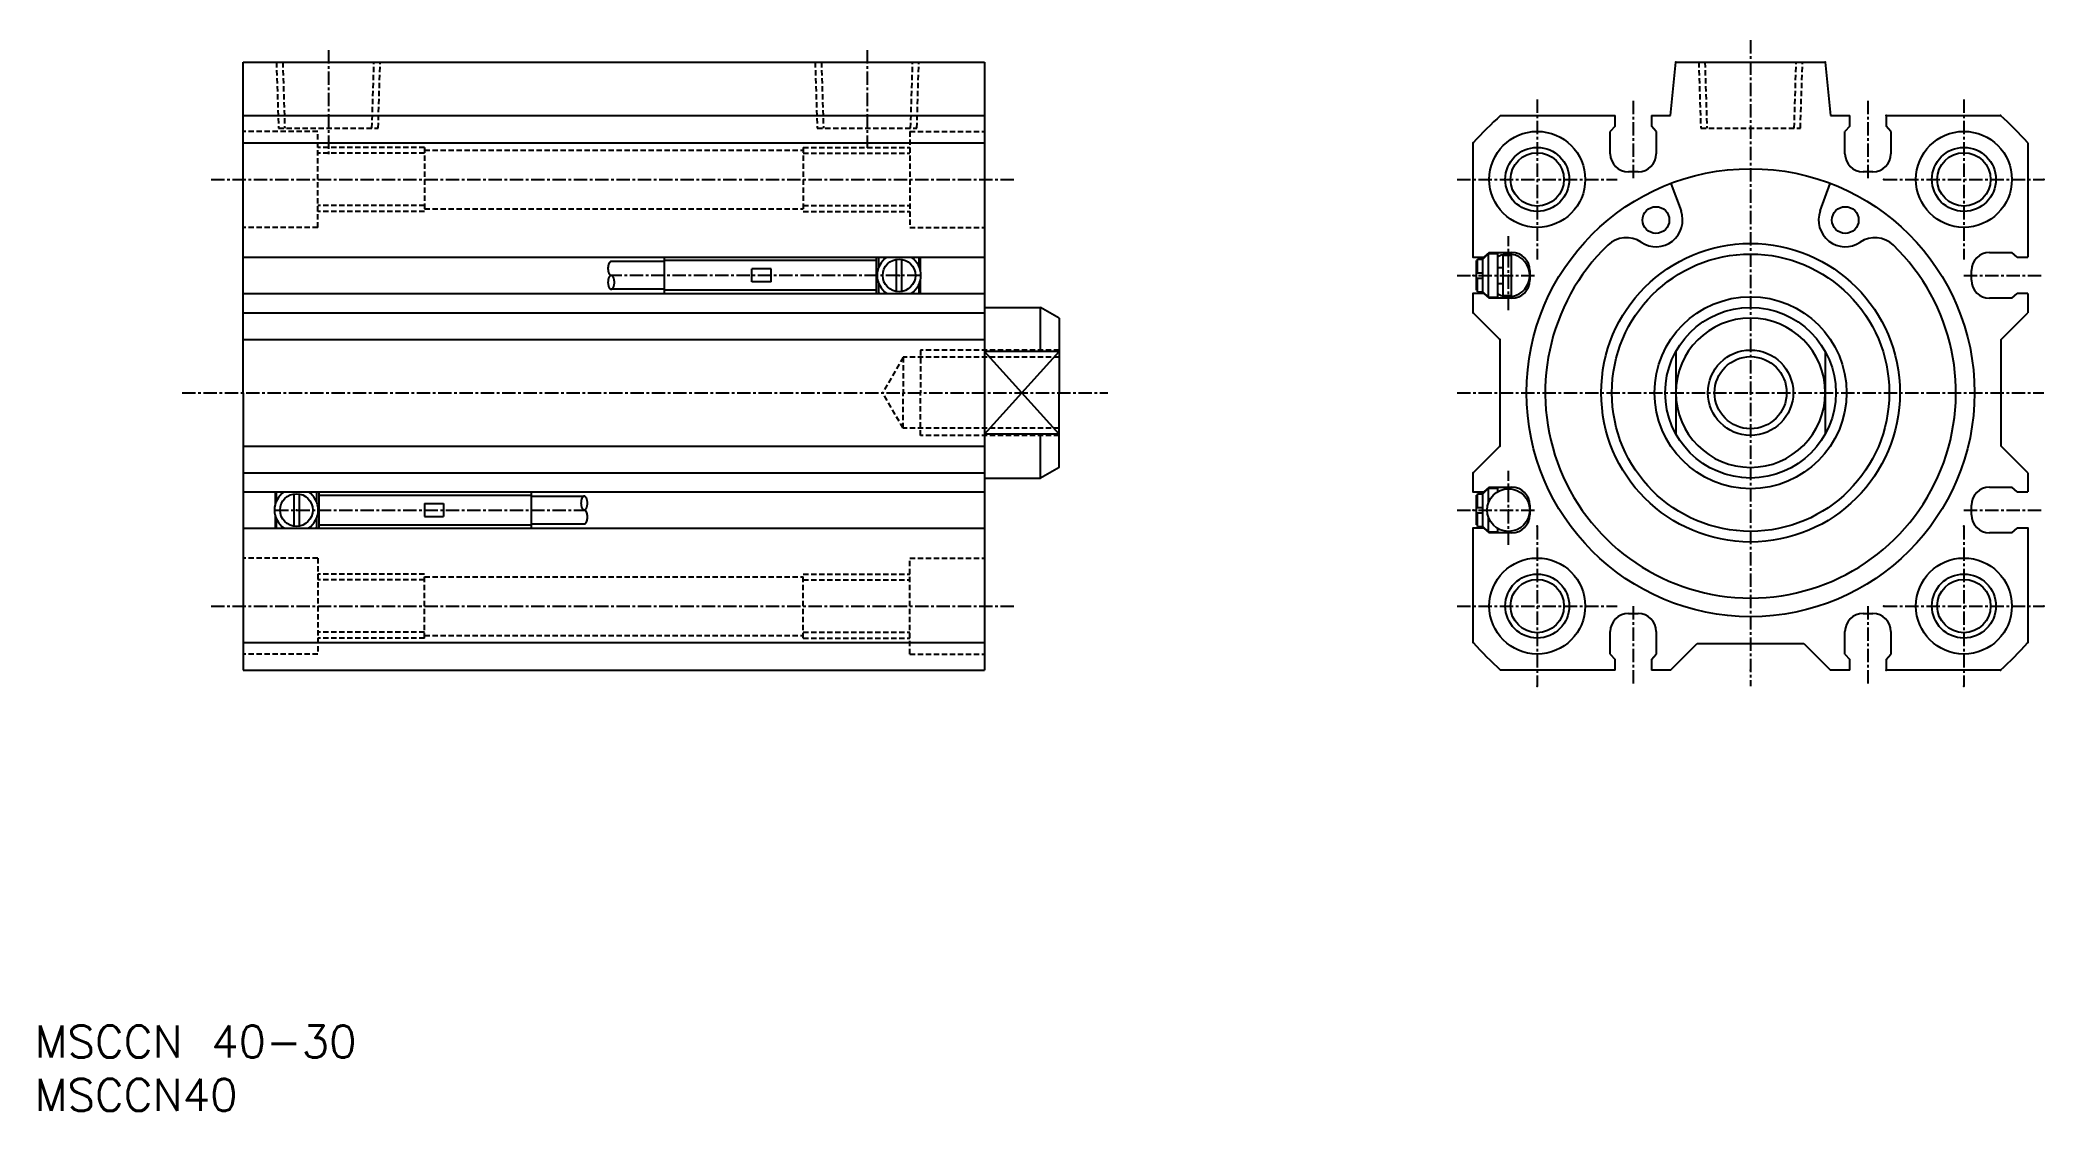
# Model space of a CAD drawing. Extents: x 1 to 188, y 0 to 100.
import ezdxf

# ---------------------------------------------------------------- set-up
doc = ezdxf.new("R2010")
doc.units = 0
doc.linetypes.add('CENTER', pattern=[2, 1.25, -0.25, 0.25, -0.25])
doc.linetypes.add('DASHED', pattern=[0.75, 0.5, -0.25])
doc.layers.get('0').update_dxf_attribs({"linetype": 'CONTINUOUS'})
doc.layers.add('CENTER', color=1, linetype='CENTER')
doc.styles.get("Standard").update_dxf_attribs({"font": 'txt.shx'})

# ---------------------------------------------------------------- blocks, each defined once
blk = doc.blocks.new('*U6')
at = {"color": 7, "linetype": 'CONTINUOUS'}
blk.add_text('MSCCN40', height=3, dxfattribs=at).set_placement((0, 0))
blk = doc.blocks.new('*U7')
at = {"color": 7, "linetype": 'CONTINUOUS'}
blk.add_text('MSCCN 40-30', height=3, dxfattribs=at).set_placement((0, 5))

msp = doc.modelspace()

# ---------------------------------------------------------------- linework, layer by layer
at = {"color": 7, "linetype": 'CONTINUOUS'}
for p, q in [((19.54, 98.34), (89.04, 98.34)), ((19.54, 67.34), (19.54, 98.34)), ((89.04, 98.34), (89.04, 41.34)), ((153.37, 93.34), (153.87, 98.34)), ((153.87, 98.34), (167.87, 98.34)), ((167.87, 98.34), (168.37, 93.34)), ((19.54, 93.34), (89.04, 93.34)), ((137.44, 93.34), (148.17, 93.34)), ((148.17, 92.34), (147.72, 91.84)), ((148.17, 92.34), (148.17, 93.34)), ((151.57, 93.34), (151.57, 92.34)), ((151.57, 93.34), (153.37, 93.34)), ((152.02, 91.84), (151.57, 92.34)), ((168.37, 93.34), (170.17, 93.34)), ((170.17, 92.34), (169.72, 91.84)), ((170.17, 92.34), (170.17, 93.34)), ((173.57, 93.34), (173.57, 92.34)), ((173.57, 93.34), (184.3, 93.34)), ((174.02, 91.84), (173.57, 92.34)), ((19.54, 90.77), (89.04, 90.77)), ((134.87, 80.04), (134.87, 90.77)), ((147.72, 89.74), (147.72, 91.84)), ((152.02, 91.84), (152.02, 89.74)), ((169.72, 89.74), (169.72, 91.84)), ((174.02, 91.84), (174.02, 89.74)), ((186.87, 90.77), (186.87, 80.04)), ((150.32, 88.04), (149.42, 88.04)), ((153.41, 86.97), (154.35, 84.38)), ((167.4, 84.38), (168.33, 86.97)), ((172.32, 88.04), (171.42, 88.04)), ((19.54, 80.04), (89.04, 80.04)), ((59.04, 79.64), (54.05, 79.64)), ((59.04, 76.64), (59.04, 80.04)), ((78.94, 79.74), (59.04, 79.74)), ((67.24, 77.74), (67.24, 78.94)), ((69.04, 78.94), (67.24, 78.94)), ((69.04, 77.74), (69.04, 78.94)), ((78.94, 76.64), (78.94, 80.04)), ((79.14, 79.11), (79.14, 79.94)), ((80.79, 76.83), (80.79, 79.85)), ((81.29, 76.83), (81.29, 79.85)), ((82.94, 79.11), (82.94, 79.94)), ((83.04, 78.79), (83.04, 80.04)), ((134.87, 80.04), (135.87, 80.04)), ((135.17, 76.94), (135.17, 79.74)), ((135.17, 79.74), (135.27, 79.74)), ((135.27, 79.87), (135.77, 79.87)), ((135.27, 78.59), (135.27, 79.87)), ((135.77, 79.87), (136.29, 80.39)), ((135.77, 76.81), (135.77, 79.87)), ((136.37, 80.49), (135.87, 80.04)), ((136.29, 80.39), (137.17, 80.39)), ((136.29, 76.29), (136.29, 80.39)), ((136.37, 80.49), (138.47, 80.49)), ((137.17, 76.29), (137.17, 80.39)), ((137.17, 79.09), (137.67, 79.09)), ((137.67, 76.44), (137.67, 80.24)), ((137.67, 80.24), (138.47, 80.24)), ((138.47, 76.36), (138.47, 80.32)), ((183.27, 80.49), (185.37, 80.49)), ((185.87, 80.04), (185.37, 80.49)), ((185.87, 80.04), (186.87, 80.04)), ((59.04, 77.04), (54.05, 77.04)), ((69.04, 77.74), (67.24, 77.74)), ((79.14, 76.74), (79.14, 77.57)), ((82.94, 76.74), (82.94, 77.57)), ((83.04, 76.64), (83.04, 77.89)), ((135.27, 78.59), (135.77, 78.59)), ((135.27, 76.81), (135.27, 78.09)), ((135.27, 78.09), (135.77, 78.09)), ((137.17, 77.59), (137.67, 77.59)), ((140.17, 78.79), (140.17, 77.89)), ((181.57, 77.89), (181.57, 78.79)), ((19.54, 76.64), (89.04, 76.64)), ((78.94, 76.94), (59.04, 76.94)), ((89.04, 75.34), (94.31, 75.34)), ((94.31, 71.21), (94.31, 75.34)), ((96.04, 74.34), (94.31, 75.34)), ((135.87, 76.64), (134.87, 76.64)), ((134.87, 74.84), (134.87, 76.64)), ((135.17, 76.94), (135.27, 76.94)), ((135.27, 76.81), (135.77, 76.81)), ((136.29, 76.29), (135.77, 76.81)), ((135.87, 76.64), (136.37, 76.19)), ((136.29, 76.29), (137.17, 76.29)), ((138.47, 76.19), (136.37, 76.19)), ((137.67, 76.44), (138.47, 76.44)), ((185.37, 76.19), (183.27, 76.19)), ((185.37, 76.19), (185.87, 76.64)), ((186.87, 76.64), (185.87, 76.64)), ((186.87, 76.64), (186.87, 74.84)), ((19.54, 74.84), (89.04, 74.84)), ((96.04, 74.34), (96.04, 67.34)), ((134.87, 74.84), (137.37, 72.34)), ((184.37, 72.34), (186.87, 74.84)), ((19.54, 72.34), (89.04, 72.34)), ((137.37, 72.34), (137.37, 62.34)), ((184.37, 62.34), (184.37, 72.34)), ((96.04, 71.21), (89.04, 71.21)), ((89.04, 63.46), (96.04, 71.21)), ((96.04, 63.46), (89.04, 71.21)), ((153.87, 71.21), (153.87, 63.46)), ((167.87, 71.21), (167.87, 63.46)), ((19.54, 67.34), (19.54, 41.34)), ((96.04, 60.34), (96.04, 67.34)), ((19.54, 62.34), (89.04, 62.34)), ((96.04, 63.46), (89.04, 63.46)), ((94.31, 59.34), (94.31, 63.46)), ((137.37, 62.34), (134.87, 59.84)), ((186.87, 59.84), (184.37, 62.34)), ((96.04, 60.34), (94.31, 59.34)), ((19.54, 59.84), (89.04, 59.84)), ((89.04, 59.34), (94.31, 59.34)), ((134.87, 58.04), (134.87, 59.84)), ((135.77, 57.87), (136.29, 58.39)), ((136.37, 58.49), (135.87, 58.04)), ((136.29, 58.39), (137.17, 58.39)), ((136.29, 57.02), (136.29, 58.39)), ((136.37, 58.49), (138.47, 58.49)), ((137.17, 58.07), (137.17, 58.39)), ((183.27, 58.49), (185.37, 58.49)), ((185.87, 58.04), (185.37, 58.49)), ((186.87, 59.84), (186.87, 58.04)), ((19.54, 58.04), (89.04, 58.04)), ((22.54, 58.04), (22.54, 56.79)), ((22.64, 57.94), (22.64, 57.11)), ((24.29, 57.85), (24.29, 54.83)), ((24.79, 57.85), (24.79, 54.83)), ((26.44, 57.94), (26.44, 57.11)), ((26.64, 58.04), (26.64, 54.64)), ((26.64, 57.74), (46.54, 57.74)), ((36.54, 56.94), (36.54, 55.74)), ((36.54, 56.94), (38.34, 56.94)), ((38.34, 56.94), (38.34, 55.74)), ((46.54, 58.04), (46.54, 54.64)), ((46.54, 57.64), (51.52, 57.64)), ((134.87, 58.04), (135.87, 58.04)), ((135.17, 54.94), (135.17, 57.74)), ((135.17, 57.74), (135.27, 57.74)), ((135.27, 57.87), (135.77, 57.87)), ((135.27, 56.59), (135.27, 57.87)), ((135.27, 56.59), (135.77, 56.59)), ((135.77, 54.81), (135.77, 57.87)), ((140.17, 56.79), (140.17, 55.89)), ((181.57, 55.89), (181.57, 56.79)), ((185.87, 58.04), (186.87, 58.04)), ((19.54, 54.64), (89.04, 54.64)), ((22.54, 55.89), (22.54, 54.64)), ((22.64, 55.57), (22.64, 54.74)), ((26.44, 55.57), (26.44, 54.74)), ((26.64, 54.94), (46.54, 54.94)), ((36.54, 55.74), (38.34, 55.74)), ((46.54, 55.04), (51.52, 55.04)), ((134.87, 43.91), (134.87, 54.64)), ((135.87, 54.64), (134.87, 54.64)), ((135.17, 54.94), (135.27, 54.94)), ((135.27, 54.81), (135.27, 56.09)), ((135.27, 56.09), (135.77, 56.09)), ((135.27, 54.81), (135.77, 54.81)), ((136.29, 54.29), (135.77, 54.81)), ((135.87, 54.64), (136.37, 54.19)), ((136.29, 54.29), (136.29, 55.66)), ((137.17, 54.29), (137.17, 54.61)), ((185.37, 54.19), (185.87, 54.64)), ((186.87, 54.64), (185.87, 54.64)), ((186.87, 54.64), (186.87, 43.91)), ((136.29, 54.29), (137.17, 54.29)), ((138.47, 54.19), (136.37, 54.19)), ((185.37, 54.19), (183.27, 54.19)), ((149.42, 46.64), (150.32, 46.64)), ((171.42, 46.64), (172.32, 46.64)), ((19.54, 43.91), (89.04, 43.91)), ((147.72, 42.84), (147.72, 44.94)), ((152.02, 44.94), (152.02, 42.84)), ((153.37, 41.34), (155.87, 43.84)), ((155.87, 43.84), (165.87, 43.84)), ((165.87, 43.84), (168.37, 41.34)), ((169.72, 42.84), (169.72, 44.94)), ((174.02, 44.94), (174.02, 42.84)), ((19.54, 41.34), (89.04, 41.34)), ((148.17, 41.34), (137.44, 41.34)), ((147.72, 42.84), (148.17, 42.34)), ((148.17, 41.34), (148.17, 42.34)), ((151.57, 42.34), (152.02, 42.84)), ((151.57, 42.34), (151.57, 41.34)), ((153.37, 41.34), (151.57, 41.34)), ((170.17, 41.34), (168.37, 41.34)), ((169.72, 42.84), (170.17, 42.34)), ((170.17, 41.34), (170.17, 42.34)), ((173.57, 42.34), (174.02, 42.84)), ((173.57, 42.34), (173.57, 41.34)), ((184.3, 41.34), (173.57, 41.34))]:
    msp.add_line(p, q, dxfattribs=at)
at = {"color": 3, "linetype": 'DASHED'}
for p, q in [((22.67, 98.34), (22.87, 92.14)), ((23.26, 98.34), (23.45, 92.14)), ((31.63, 92.14), (31.82, 98.34)), ((32.21, 92.14), (32.4, 98.34)), ((73.17, 98.34), (73.37, 92.14)), ((73.76, 98.34), (73.95, 92.14)), ((82.13, 92.14), (82.32, 98.34)), ((82.71, 92.14), (82.9, 98.34)), ((156.01, 98.34), (156.2, 92.14)), ((156.59, 98.34), (156.78, 92.14)), ((164.96, 92.14), (165.15, 98.34)), ((165.54, 92.14), (165.74, 98.34)), ((22.87, 92.14), (32.21, 92.14)), ((73.37, 92.14), (82.71, 92.14)), ((156.2, 92.14), (165.54, 92.14)), ((26.54, 91.84), (19.54, 91.84)), ((26.54, 82.84), (26.54, 91.84)), ((36.54, 90.34), (26.54, 90.34)), ((36.54, 90.34), (36.54, 84.34)), ((72.04, 90.34), (72.04, 84.34)), ((72.04, 90.34), (82.04, 90.34)), ((82.04, 91.84), (82.04, 82.84)), ((82.04, 91.84), (89.04, 91.84)), ((36.54, 89.8), (26.54, 89.8)), ((36.54, 90.09), (72.04, 90.09)), ((72.04, 89.8), (82.04, 89.8)), ((36.54, 84.88), (26.54, 84.88)), ((36.54, 84.59), (72.04, 84.59)), ((72.04, 84.88), (82.04, 84.88)), ((26.54, 82.84), (19.54, 82.84)), ((36.54, 84.34), (26.54, 84.34)), ((72.04, 84.34), (82.04, 84.34)), ((82.04, 82.84), (89.04, 82.84)), ((81.44, 70.66), (79.52, 67.34)), ((96.04, 70.66), (81.44, 70.66)), ((81.44, 70.66), (81.44, 67.34)), ((83.04, 71.34), (83.04, 67.34)), ((96.04, 71.34), (83.04, 71.34)), ((81.44, 64.01), (79.52, 67.34)), ((81.44, 64.01), (81.44, 67.34)), ((83.04, 63.34), (83.04, 67.34)), ((96.04, 64.01), (81.44, 64.01)), ((96.04, 63.34), (83.04, 63.34)), ((26.54, 51.84), (19.54, 51.84)), ((26.54, 51.84), (26.54, 42.84)), ((82.04, 51.84), (89.04, 51.84)), ((82.04, 42.84), (82.04, 51.84)), ((36.54, 50.34), (26.54, 50.34)), ((36.54, 49.8), (26.54, 49.8)), ((36.54, 44.34), (36.54, 50.34)), ((36.54, 50.09), (72.04, 50.09)), ((72.04, 44.34), (72.04, 50.34)), ((72.04, 50.34), (82.04, 50.34)), ((72.04, 49.8), (82.04, 49.8)), ((36.54, 44.88), (26.54, 44.88)), ((36.54, 44.34), (26.54, 44.34)), ((36.54, 44.59), (72.04, 44.59)), ((72.04, 44.88), (82.04, 44.88)), ((72.04, 44.34), (82.04, 44.34)), ((26.54, 42.84), (19.54, 42.84)), ((82.04, 42.84), (89.04, 42.84))]:
    msp.add_line(p, q, dxfattribs=at)
at = {"color": 7, "linetype": 'CONTINUOUS'}
for points in [[(54.05, 79.64, 0), (54.05, 79.64, 0), (54.04, 79.64, 0), (54.03, 79.64, 0), (54.02, 79.63, 0), (54.02, 79.63, 0), (54.01, 79.63, 0), (54, 79.63, 0), (53.99, 79.63, 0), (53.99, 79.62, 0), (53.98, 79.62, 0), (53.97, 79.61, 0), (53.97, 79.61, 0), (53.96, 79.61, 0), (53.95, 79.6, 0), (53.94, 79.59, 0), (53.94, 79.59, 0), (53.93, 79.58, 0), (53.92, 79.58, 0), (53.92, 79.57, 0), (53.91, 79.56, 0), (53.9, 79.55, 0), (53.9, 79.55, 0), (53.89, 79.54, 0), (53.89, 79.53, 0), (53.88, 79.52, 0), (53.87, 79.51, 0), (53.87, 79.5, 0), (53.86, 79.49, 0), (53.86, 79.48, 0), (53.85, 79.47, 0), (53.85, 79.46, 0), (53.84, 79.45, 0), (53.84, 79.44, 0), (53.83, 79.42, 0), (53.83, 79.41, 0), (53.82, 79.4, 0), (53.82, 79.39, 0), (53.81, 79.38, 0), (53.81, 79.36, 0), (53.8, 79.35, 0), (53.8, 79.34, 0), (53.8, 79.32, 0), (53.79, 79.31, 0), (53.79, 79.29, 0), (53.78, 79.28, 0), (53.78, 79.27, 0), (53.78, 79.25, 0), (53.78, 79.24, 0), (53.77, 79.22, 0), (53.77, 79.21, 0), (53.77, 79.19, 0), (53.77, 79.18, 0), (53.76, 79.16, 0), (53.76, 79.15, 0), (53.76, 79.13, 0), (53.76, 79.11, 0), (53.76, 79.1, 0), (53.76, 79.08, 0), (53.75, 79.07, 0), (53.75, 79.05, 0), (53.75, 79.04, 0), (53.75, 79.02, 0), (53.75, 79, 0), (53.75, 78.99, 0), (53.75, 78.97, 0), (53.75, 78.96, 0), (53.75, 78.94, 0), (53.75, 78.92, 0), (53.75, 78.91, 0), (53.76, 78.89, 0), (53.76, 78.88, 0), (53.76, 78.86, 0), (53.76, 78.85, 0), (53.76, 78.83, 0), (53.76, 78.81, 0), (53.77, 78.8, 0), (53.77, 78.78, 0), (53.77, 78.77, 0), (53.77, 78.75, 0), (53.78, 78.74, 0), (53.78, 78.72, 0), (53.78, 78.71, 0), (53.78, 78.7, 0), (53.79, 78.68, 0), (53.79, 78.67, 0), (53.8, 78.65, 0), (53.8, 78.64, 0), (53.8, 78.63, 0), (53.81, 78.61, 0), (53.81, 78.6, 0), (53.82, 78.59, 0), (53.82, 78.58, 0), (53.83, 78.56, 0), (53.83, 78.55, 0), (53.84, 78.54, 0), (53.84, 78.53, 0), (53.85, 78.52, 0), (53.85, 78.51, 0), (53.86, 78.5, 0), (53.86, 78.49, 0), (53.87, 78.48, 0), (53.87, 78.47, 0), (53.88, 78.46, 0), (53.89, 78.45, 0), (53.89, 78.44, 0), (53.9, 78.43, 0), (53.9, 78.42, 0), (53.91, 78.41, 0), (53.92, 78.41, 0), (53.92, 78.4, 0), (53.93, 78.39, 0), (53.94, 78.39, 0), (53.94, 78.38, 0), (53.95, 78.38, 0), (53.96, 78.37, 0), (53.97, 78.37, 0), (53.97, 78.36, 0), (53.98, 78.36, 0), (53.99, 78.35, 0), (53.99, 78.35, 0), (54, 78.35, 0), (54.01, 78.35, 0), (54.02, 78.34, 0), (54.02, 78.34, 0), (54.03, 78.34, 0), (54.04, 78.34, 0), (54.05, 78.34, 0), (54.05, 78.34, 0)], [(54.05, 77.04, 0), (54.07, 77.04, 0), (54.08, 77.04, 0), (54.1, 77.05, 0), (54.11, 77.05, 0), (54.13, 77.06, 0), (54.14, 77.07, 0), (54.15, 77.08, 0), (54.17, 77.09, 0), (54.18, 77.1, 0), (54.19, 77.11, 0), (54.21, 77.13, 0), (54.22, 77.15, 0), (54.23, 77.17, 0), (54.24, 77.19, 0), (54.25, 77.21, 0), (54.26, 77.23, 0), (54.27, 77.25, 0), (54.28, 77.28, 0), (54.29, 77.3, 0), (54.3, 77.33, 0), (54.31, 77.35, 0), (54.32, 77.38, 0), (54.32, 77.41, 0), (54.33, 77.44, 0), (54.33, 77.47, 0), (54.34, 77.5, 0), (54.34, 77.53, 0), (54.35, 77.56, 0), (54.35, 77.59, 0), (54.35, 77.62, 0), (54.35, 77.66, 0), (54.35, 77.69, 0), (54.35, 77.72, 0), (54.35, 77.75, 0), (54.35, 77.78, 0), (54.35, 77.81, 0), (54.34, 77.85, 0), (54.34, 77.88, 0), (54.33, 77.91, 0), (54.33, 77.94, 0), (54.32, 77.97, 0), (54.32, 77.99, 0), (54.31, 78.02, 0), (54.3, 78.05, 0), (54.29, 78.08, 0), (54.28, 78.1, 0), (54.27, 78.12, 0), (54.26, 78.15, 0), (54.25, 78.17, 0), (54.24, 78.19, 0), (54.23, 78.21, 0), (54.22, 78.23, 0), (54.21, 78.25, 0), (54.19, 78.26, 0), (54.18, 78.28, 0), (54.17, 78.29, 0), (54.15, 78.3, 0), (54.14, 78.31, 0), (54.13, 78.32, 0), (54.11, 78.33, 0), (54.1, 78.33, 0), (54.08, 78.33, 0), (54.07, 78.34, 0), (54.05, 78.34, 0), (54.04, 78.34, 0), (54.02, 78.33, 0), (54.01, 78.33, 0), (53.99, 78.33, 0), (53.98, 78.32, 0), (53.97, 78.31, 0), (53.95, 78.3, 0), (53.94, 78.29, 0), (53.92, 78.28, 0), (53.91, 78.26, 0), (53.9, 78.25, 0), (53.89, 78.23, 0), (53.87, 78.21, 0), (53.86, 78.19, 0), (53.85, 78.17, 0), (53.84, 78.15, 0), (53.83, 78.12, 0), (53.82, 78.1, 0), (53.81, 78.08, 0), (53.8, 78.05, 0), (53.8, 78.02, 0), (53.79, 77.99, 0), (53.78, 77.97, 0), (53.78, 77.94, 0), (53.77, 77.91, 0), (53.77, 77.88, 0), (53.76, 77.85, 0), (53.76, 77.81, 0), (53.76, 77.78, 0), (53.75, 77.75, 0), (53.75, 77.72, 0), (53.75, 77.69, 0), (53.75, 77.66, 0), (53.75, 77.62, 0), (53.76, 77.59, 0), (53.76, 77.56, 0), (53.76, 77.53, 0), (53.77, 77.5, 0), (53.77, 77.47, 0), (53.78, 77.44, 0), (53.78, 77.41, 0), (53.79, 77.38, 0), (53.8, 77.35, 0), (53.8, 77.33, 0), (53.81, 77.3, 0), (53.82, 77.28, 0), (53.83, 77.25, 0), (53.84, 77.23, 0), (53.85, 77.21, 0), (53.86, 77.19, 0), (53.87, 77.17, 0), (53.89, 77.15, 0), (53.9, 77.13, 0), (53.91, 77.11, 0), (53.92, 77.1, 0), (53.94, 77.09, 0), (53.95, 77.08, 0), (53.97, 77.07, 0), (53.98, 77.06, 0), (53.99, 77.05, 0), (54.01, 77.05, 0), (54.02, 77.04, 0), (54.04, 77.04, 0), (54.05, 77.04, 0)], [(51.52, 57.64, 0), (51.51, 57.64, 0), (51.49, 57.63, 0), (51.48, 57.63, 0), (51.47, 57.63, 0), (51.45, 57.62, 0), (51.44, 57.61, 0), (51.42, 57.6, 0), (51.41, 57.59, 0), (51.4, 57.58, 0), (51.38, 57.56, 0), (51.37, 57.55, 0), (51.36, 57.53, 0), (51.35, 57.51, 0), (51.33, 57.49, 0), (51.32, 57.47, 0), (51.31, 57.45, 0), (51.3, 57.42, 0), (51.29, 57.4, 0), (51.28, 57.38, 0), (51.27, 57.35, 0), (51.27, 57.32, 0), (51.26, 57.29, 0), (51.25, 57.27, 0), (51.25, 57.24, 0), (51.24, 57.21, 0), (51.24, 57.18, 0), (51.23, 57.15, 0), (51.23, 57.11, 0), (51.23, 57.08, 0), (51.23, 57.05, 0), (51.22, 57.02, 0), (51.22, 56.99, 0), (51.22, 56.96, 0), (51.23, 56.92, 0), (51.23, 56.89, 0), (51.23, 56.86, 0), (51.23, 56.83, 0), (51.24, 56.8, 0), (51.24, 56.77, 0), (51.25, 56.74, 0), (51.25, 56.71, 0), (51.26, 56.68, 0), (51.27, 56.65, 0), (51.27, 56.63, 0), (51.28, 56.6, 0), (51.29, 56.58, 0), (51.3, 56.55, 0), (51.31, 56.53, 0), (51.32, 56.51, 0), (51.33, 56.49, 0), (51.35, 56.47, 0), (51.36, 56.45, 0), (51.37, 56.43, 0), (51.38, 56.41, 0), (51.4, 56.4, 0), (51.41, 56.39, 0), (51.42, 56.38, 0), (51.44, 56.37, 0), (51.45, 56.36, 0), (51.47, 56.35, 0), (51.48, 56.35, 0), (51.49, 56.34, 0), (51.51, 56.34, 0), (51.52, 56.34, 0), (51.54, 56.34, 0), (51.55, 56.34, 0), (51.57, 56.35, 0), (51.58, 56.35, 0), (51.6, 56.36, 0), (51.61, 56.37, 0), (51.63, 56.38, 0), (51.64, 56.39, 0), (51.65, 56.4, 0), (51.67, 56.41, 0), (51.68, 56.43, 0), (51.69, 56.45, 0), (51.7, 56.47, 0), (51.71, 56.49, 0), (51.73, 56.51, 0), (51.74, 56.53, 0), (51.75, 56.55, 0), (51.76, 56.58, 0), (51.76, 56.6, 0), (51.77, 56.63, 0), (51.78, 56.65, 0), (51.79, 56.68, 0), (51.8, 56.71, 0), (51.8, 56.74, 0), (51.81, 56.77, 0), (51.81, 56.8, 0), (51.82, 56.83, 0), (51.82, 56.86, 0), (51.82, 56.89, 0), (51.82, 56.92, 0), (51.82, 56.96, 0), (51.82, 56.99, 0), (51.82, 57.02, 0), (51.82, 57.05, 0), (51.82, 57.08, 0), (51.82, 57.11, 0), (51.82, 57.15, 0), (51.81, 57.18, 0), (51.81, 57.21, 0), (51.8, 57.24, 0), (51.8, 57.27, 0), (51.79, 57.29, 0), (51.78, 57.32, 0), (51.77, 57.35, 0), (51.76, 57.38, 0), (51.76, 57.4, 0), (51.75, 57.42, 0), (51.74, 57.45, 0), (51.73, 57.47, 0), (51.71, 57.49, 0), (51.7, 57.51, 0), (51.69, 57.53, 0), (51.68, 57.55, 0), (51.67, 57.56, 0), (51.65, 57.58, 0), (51.64, 57.59, 0), (51.63, 57.6, 0), (51.61, 57.61, 0), (51.6, 57.62, 0), (51.58, 57.63, 0), (51.57, 57.63, 0), (51.55, 57.63, 0), (51.54, 57.64, 0), (51.52, 57.64, 0)], [(51.52, 55.04, 0), (51.53, 55.04, 0), (51.54, 55.04, 0), (51.55, 55.04, 0), (51.55, 55.04, 0), (51.56, 55.04, 0), (51.57, 55.05, 0), (51.58, 55.05, 0), (51.58, 55.05, 0), (51.59, 55.05, 0), (51.6, 55.06, 0), (51.6, 55.06, 0), (51.61, 55.07, 0), (51.62, 55.07, 0), (51.63, 55.08, 0), (51.63, 55.08, 0), (51.64, 55.09, 0), (51.65, 55.09, 0), (51.65, 55.1, 0), (51.66, 55.11, 0), (51.67, 55.11, 0), (51.67, 55.12, 0), (51.68, 55.13, 0), (51.68, 55.14, 0), (51.69, 55.15, 0), (51.7, 55.16, 0), (51.7, 55.17, 0), (51.71, 55.18, 0), (51.71, 55.19, 0), (51.72, 55.2, 0), (51.73, 55.21, 0), (51.73, 55.22, 0), (51.74, 55.23, 0), (51.74, 55.24, 0), (51.75, 55.25, 0), (51.75, 55.26, 0), (51.76, 55.28, 0), (51.76, 55.29, 0), (51.76, 55.3, 0), (51.77, 55.31, 0), (51.77, 55.33, 0), (51.78, 55.34, 0), (51.78, 55.35, 0), (51.79, 55.37, 0), (51.79, 55.38, 0), (51.79, 55.4, 0), (51.8, 55.41, 0), (51.8, 55.42, 0), (51.8, 55.44, 0), (51.8, 55.45, 0), (51.81, 55.47, 0), (51.81, 55.48, 0), (51.81, 55.5, 0), (51.81, 55.51, 0), (51.82, 55.53, 0), (51.82, 55.55, 0), (51.82, 55.56, 0), (51.82, 55.58, 0), (51.82, 55.59, 0), (51.82, 55.61, 0), (51.82, 55.62, 0), (51.82, 55.64, 0), (51.82, 55.66, 0), (51.82, 55.67, 0), (51.82, 55.69, 0), (51.82, 55.7, 0), (51.82, 55.72, 0), (51.82, 55.74, 0), (51.82, 55.75, 0), (51.82, 55.77, 0), (51.82, 55.78, 0), (51.82, 55.8, 0), (51.82, 55.81, 0), (51.82, 55.83, 0), (51.82, 55.85, 0), (51.81, 55.86, 0), (51.81, 55.88, 0), (51.81, 55.89, 0), (51.81, 55.91, 0), (51.8, 55.92, 0), (51.8, 55.94, 0), (51.8, 55.95, 0), (51.8, 55.97, 0), (51.79, 55.98, 0), (51.79, 55.99, 0), (51.79, 56.01, 0), (51.78, 56.02, 0), (51.78, 56.04, 0), (51.77, 56.05, 0), (51.77, 56.06, 0), (51.76, 56.08, 0), (51.76, 56.09, 0), (51.76, 56.1, 0), (51.75, 56.11, 0), (51.75, 56.12, 0), (51.74, 56.14, 0), (51.74, 56.15, 0), (51.73, 56.16, 0), (51.73, 56.17, 0), (51.72, 56.18, 0), (51.71, 56.19, 0), (51.71, 56.2, 0), (51.7, 56.21, 0), (51.7, 56.22, 0), (51.69, 56.23, 0), (51.68, 56.24, 0), (51.68, 56.25, 0), (51.67, 56.25, 0), (51.67, 56.26, 0), (51.66, 56.27, 0), (51.65, 56.28, 0), (51.65, 56.28, 0), (51.64, 56.29, 0), (51.63, 56.29, 0), (51.63, 56.3, 0), (51.62, 56.31, 0), (51.61, 56.31, 0), (51.6, 56.31, 0), (51.6, 56.32, 0), (51.59, 56.32, 0), (51.58, 56.33, 0), (51.58, 56.33, 0), (51.57, 56.33, 0), (51.56, 56.33, 0), (51.55, 56.33, 0), (51.55, 56.34, 0), (51.54, 56.34, 0), (51.53, 56.34, 0), (51.52, 56.34, 0)]]:
    msp.add_polyline3d(points, dxfattribs=at)
for centre, radius in [((140.87, 87.34), 4.5), ((180.87, 87.34), 4.5), ((140.87, 87.34), 2.5), ((160.87, 67.34), 21), ((180.87, 87.34), 2.5), ((152, 83.53), 1.25), ((169.75, 83.53), 1.25), ((160.87, 67.34), 14), ((81.04, 78.34), 1.53), ((160.87, 67.34), 13), ((160.87, 67.34), 9), ((160.87, 67.34), 8), ((160.87, 67.34), 3.38), ((138.17, 56.34), 2), ((24.54, 56.34), 1.53), ((140.87, 47.34), 4.5), ((180.87, 47.34), 4.5), ((140.87, 47.34), 2.5), ((180.87, 47.34), 2.5)]:
    msp.add_circle(centre, radius, dxfattribs=at)
at = {"color": 3, "linetype": 'CONTINUOUS'}
for centre, radius in [((140.87, 87.34), 3), ((180.87, 87.34), 3), ((160.87, 67.34), 4), ((140.87, 47.34), 3), ((180.87, 47.34), 3)]:
    msp.add_circle(centre, radius, dxfattribs=at)
at = {"color": 7, "linetype": 'CONTINUOUS'}
for centre, radius, start, end in [((160.87, 67.34), 35, 132.0246, 137.9754), ((160.87, 67.34), 35, 42.0246, 47.9754), ((149.42, 89.74), 1.7, 180, 270), ((150.32, 89.74), 1.7, 270, 0), ((171.42, 89.74), 1.7, 180, 270), ((172.32, 89.74), 1.7, 270, 0), ((152, 83.53), 2.5, 236.293, 19.8769), ((169.75, 83.53), 2.5, 160.1231, 303.707), ((160.87, 67.34), 19.25, 134.0672, 45.9328), ((149.22, 79.37), 2.5, 56.293, 134.0672), ((172.52, 79.37), 2.5, 45.9328, 123.707), ((81.04, 78.34), 2.05, 123.9762, 236.0234), ((79.44, 79.94), 0.3, 160.5278, 180), ((81.04, 78.34), 2.05, 303.9765, 56.0238), ((82.64, 79.94), 0.3, 0, 19.4724), ((138.17, 78.34), 2, 239.9999, 120.0001), ((138.47, 78.79), 1.7, 0, 90), ((183.27, 78.79), 1.7, 90, 180), ((138.47, 77.89), 1.7, 270, 0), ((183.27, 77.89), 1.7, 180, 270), ((79.44, 76.74), 0.3, 180, 199.4708), ((82.64, 76.74), 0.3, 340.5293, 0), ((160.87, 67.34), 7, 0, 180), ((160.87, 67.34), 7, 180, 0), ((138.47, 56.79), 1.7, 0, 90), ((183.27, 56.79), 1.7, 90, 180), ((24.54, 56.34), 2.05, 123.9765, 236.0238), ((22.94, 57.94), 0.3, 160.5293, 180), ((24.54, 56.34), 2.05, 303.9762, 56.0234), ((26.14, 57.94), 0.3, 0, 19.4708), ((22.94, 54.74), 0.3, 180, 199.4724), ((26.14, 54.74), 0.3, 340.5278, 360), ((138.47, 55.89), 1.7, 270, 0), ((183.27, 55.89), 1.7, 180, 270), ((149.42, 44.94), 1.7, 90, 180), ((150.32, 44.94), 1.7, 0, 90), ((171.42, 44.94), 1.7, 90, 180), ((172.32, 44.94), 1.7, 0, 90), ((160.87, 67.34), 35, 222.0246, 227.9754), ((160.87, 67.34), 35, 312.0246, 317.9754)]:
    msp.add_arc(centre, radius, start, end, dxfattribs=at)
for p in [(153.87, 98.34), (167.87, 98.34), (173.57, 93.34), (184.3, 93.34), (134.87, 90.77), (173.37, 87.34), (188.37, 87.34), (134.87, 80.04), (81.04, 78.34), (83.04, 78.34), (134.87, 78.34), (138.17, 78.34), (140.17, 78.34), (140.17, 78.34), (134.87, 76.64), (134.87, 74.84), (137.37, 72.34), (153.87, 71.21), (167.87, 71.21), (137.37, 62.34), (153.87, 63.46), (167.87, 63.46), (134.87, 59.84), (134.87, 58.04), (22.54, 56.34), (24.54, 56.34), (134.87, 56.34), (134.87, 54.64), (140.17, 56.34), (140.87, 54.84), (180.87, 54.84), (186.87, 54.64), (173.37, 47.34), (188.37, 47.34), (134.87, 43.91), (186.87, 43.91), (160.87, 41.34), (173.57, 41.34), (184.3, 41.34), (140.87, 39.84), (180.87, 39.84)]:
    msp.add_point(p, dxfattribs=at)
at = {"layer": 'CENTER', "color": 1, "linetype": 'CENTER'}
for p, q in [((160.87, 100.4), (160.87, 39.84)), ((27.54, 99.46), (27.54, 89.7)), ((78.04, 99.46), (78.04, 90.29)), ((140.87, 94.84), (140.87, 79.84)), ((149.87, 94.71), (149.87, 87.34)), ((171.87, 94.71), (171.87, 87.34)), ((180.87, 94.84), (180.87, 79.84)), ((16.54, 87.34), (92.04, 87.34)), ((133.37, 87.34), (148.37, 87.34)), ((173.37, 87.34), (188.37, 87.34)), ((138.17, 75.09), (138.17, 82.03)), ((83.04, 78.34), (54.05, 78.34)), ((133.37, 78.34), (140.87, 78.34)), ((180.87, 78.34), (188.37, 78.34)), ((13.85, 67.34), (100.6, 67.34)), ((133.37, 67.34), (188.37, 67.34)), ((138.17, 53.09), (138.17, 60.03)), ((22.54, 56.34), (51.52, 56.34)), ((133.37, 56.34), (140.87, 56.34)), ((140.87, 54.84), (140.87, 39.84)), ((180.87, 56.34), (188.37, 56.34)), ((180.87, 54.84), (180.87, 39.84)), ((16.54, 47.34), (92.04, 47.34)), ((133.37, 47.34), (148.37, 47.34)), ((149.87, 47.34), (149.87, 39.84)), ((171.87, 47.34), (171.87, 39.84)), ((173.37, 47.34), (188.37, 47.34))]:
    msp.add_line(p, q, dxfattribs=at)
for p in [(160.87, 67.34), (138.17, 56.34)]:
    msp.add_point(p, dxfattribs=at)

# ---------------------------------------------------------------- block references
at = {"color": 7, "linetype": 'CONTINUOUS'}
for name in ['*U7', '*U6']:
    msp.add_blockref(name, (0, 0), dxfattribs=at)

doc.saveas('drawing.dxf')
